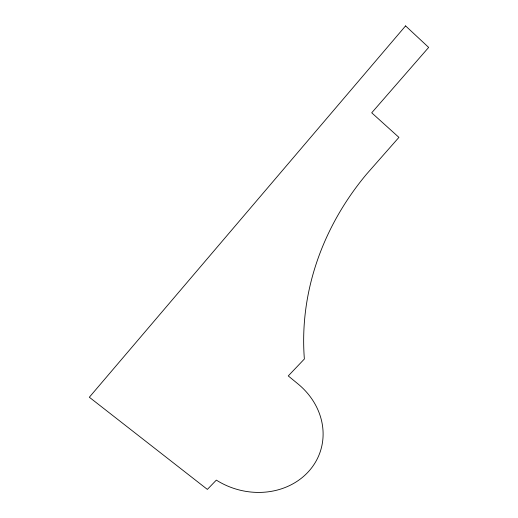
<?xml version="1.0" encoding="UTF-8"?>
<svg xmlns="http://www.w3.org/2000/svg" width="518" height="518" viewBox="0 0 518 518"><rect width="100%" height="100%" fill="white"/><g stroke="black" fill="none" stroke-linecap="round" stroke-linejoin="round"><path stroke-width="0.78" d="M405.575 25.9L89.336 397.235L207.362 489.4L216.343 480.115A70.545 62.257 18.6 0 0 309.809 470.111A70.545 62.257 18.6 0 0 298.09 384.006L288.261 375.926L304.37 359A292.003 258.981 -17.1 0 1 366.498 174.229L398.925 137.38L371.717 112.801L428.664 47.416L405.575 25.9"/></g></svg>
